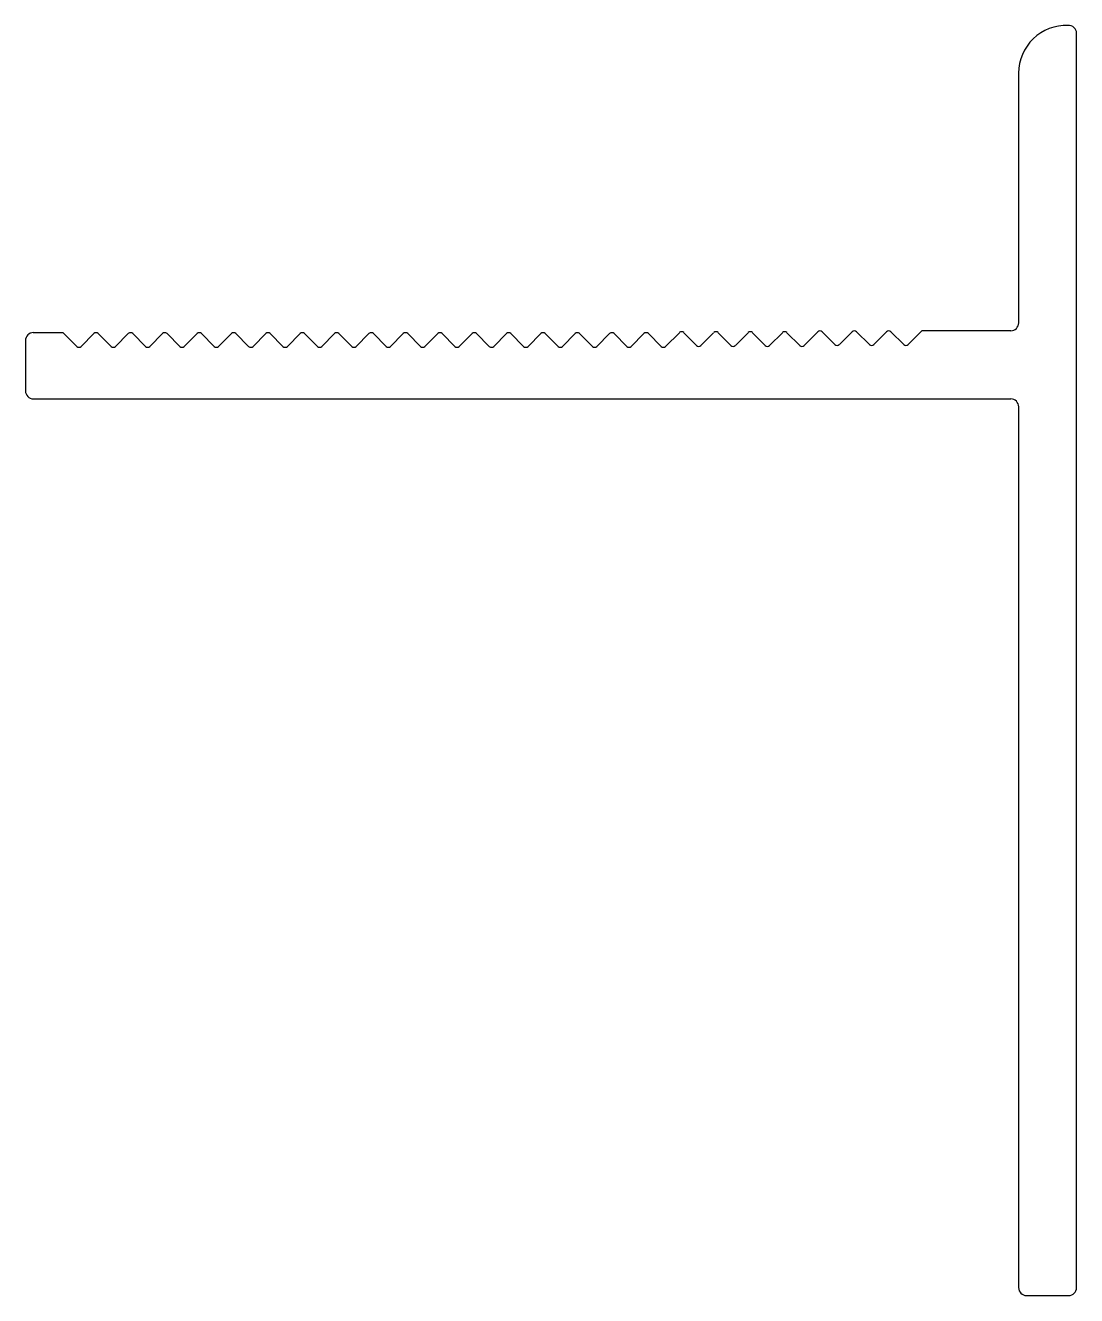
# Model space of a CAD drawing. Extents: x -65 to 36, y -9 to 113.
import ezdxf

# ---------------------------------------------------------------- set-up
doc = ezdxf.new("R2010")
doc.units = 0
doc.layers.get('0').update_dxf_attribs({"linetype": 'CONTINUOUS'})

msp = doc.modelspace()

# ---------------------------------------------------------------- linework, layer by layer
for p, q in [((35.94, -8.16), (35.94, 112.09)), ((30.38, 108.28), (30.38, 84.33)), ((-61.26, 83.39), (-64.11, 83.39)), ((-59.95, 82.08), (-61.26, 83.39)), ((-58.3, 83.31), (-59.53, 82.08)), ((-56.65, 82.08), (-57.88, 83.31)), ((-55, 83.31), (-56.23, 82.08)), ((-53.36, 82.08), (-54.58, 83.31)), ((-51.71, 83.31), (-52.93, 82.08)), ((-50.06, 82.08), (-51.28, 83.31)), ((-48.41, 83.31), (-49.63, 82.08)), ((-46.76, 82.08), (-47.99, 83.31)), ((-45.11, 83.31), (-46.34, 82.08)), ((-43.46, 82.08), (-44.69, 83.31)), ((-41.82, 83.31), (-43.04, 82.08)), ((-40.17, 82.08), (-41.39, 83.31)), ((-38.52, 83.31), (-39.74, 82.08)), ((-36.87, 82.08), (-38.09, 83.31)), ((-35.22, 83.31), (-36.45, 82.08)), ((-33.57, 82.08), (-34.8, 83.31)), ((-31.92, 83.31), (-33.15, 82.08)), ((-30.28, 82.08), (-31.5, 83.31)), ((-28.63, 83.31), (-29.85, 82.08)), ((-26.98, 82.08), (-28.2, 83.31)), ((-25.33, 83.31), (-26.55, 82.08)), ((-23.68, 82.08), (-24.91, 83.31)), ((-22.03, 83.31), (-23.26, 82.08)), ((-20.39, 82.08), (-21.61, 83.31)), ((-18.74, 83.31), (-19.96, 82.08)), ((-17.09, 82.08), (-18.31, 83.31)), ((-15.44, 83.31), (-16.66, 82.08)), ((-13.79, 82.08), (-15.02, 83.31)), ((-12.14, 83.31), (-13.37, 82.08)), ((-10.49, 82.08), (-11.72, 83.31)), ((-8.85, 83.31), (-10.07, 82.08)), ((-7.2, 82.08), (-8.42, 83.31)), ((-5.55, 83.31), (-6.77, 82.08)), ((-3.9, 82.08), (-5.12, 83.31)), ((-2.16, 83.39), (-3.48, 82.08)), ((-0.51, 82.17), (-1.74, 83.39)), ((1.13, 83.39), (-0.09, 82.17)), ((2.78, 82.17), (1.56, 83.39)), ((4.43, 83.39), (3.21, 82.17)), ((6.08, 82.17), (4.85, 83.39)), ((7.73, 83.39), (6.5, 82.17)), ((9.38, 82.17), (8.15, 83.39)), ((11.11, 83.48), (9.8, 82.17)), ((12.76, 82.26), (11.54, 83.48)), ((14.41, 83.48), (13.19, 82.26)), ((16.06, 82.26), (14.83, 83.48)), ((17.71, 83.48), (16.48, 82.26)), ((19.36, 82.26), (18.13, 83.48)), ((21.09, 83.57), (19.78, 82.26)), ((29.62, 83.57), (21.09, 83.57)), ((-64.87, 82.63), (-64.87, 77.81)), ((-64.11, 77.04), (29.62, 77.04)), ((30.38, 76.28), (30.38, -8.16)), ((31.14, -8.92), (35.17, -8.92))]:
    msp.add_line(p, q)
for centre, radius, start, end in [((34.95, 108.28), 4.57, 88.0214, 180), ((35.17, 112.09), 0.762, 0, 94.8478), ((29.62, 84.33), 0.762, 270, 360), ((-64.11, 82.63), 0.762, 90, 180), ((-58.09, 83.09), 0.3, 45, 135), ((-54.79, 83.09), 0.3, 45, 135), ((-51.5, 83.09), 0.3, 45, 135), ((-48.2, 83.09), 0.3, 45, 135), ((-44.9, 83.09), 0.3, 45, 135), ((-41.6, 83.09), 0.3, 45, 135), ((-38.31, 83.09), 0.3, 45, 135.0063), ((-35.01, 83.09), 0.3, 45, 135), ((-31.71, 83.09), 0.3, 45, 135), ((-28.42, 83.09), 0.3, 45, 135), ((-25.12, 83.09), 0.3, 45, 135), ((-21.82, 83.09), 0.3, 45, 135), ((-18.52, 83.09), 0.3, 45, 135.0061), ((-15.23, 83.09), 0.3, 45, 135), ((-11.93, 83.09), 0.3, 45, 135.0063), ((-8.63, 83.09), 0.3, 45, 135), ((-5.34, 83.09), 0.3, 45.0063, 135), ((-1.95, 83.18), 0.3, 45, 135), ((1.35, 83.18), 0.3, 45, 135), ((4.64, 83.18), 0.3, 45, 135), ((7.94, 83.18), 0.3, 45, 135), ((11.32, 83.27), 0.3, 45, 135), ((14.62, 83.27), 0.3, 45, 135), ((17.92, 83.27), 0.3, 45, 135), ((-59.74, 82.29), 0.3, 225, 315), ((-56.44, 82.29), 0.3, 225, 315), ((-53.14, 82.29), 0.3, 225, 315), ((-49.85, 82.29), 0.3, 225, 315), ((-46.55, 82.29), 0.3, 225, 315), ((-43.25, 82.29), 0.3, 225, 315), ((-39.96, 82.29), 0.3, 225, 315), ((-36.66, 82.29), 0.3, 225, 315), ((-33.36, 82.29), 0.3, 225, 315), ((-30.06, 82.29), 0.3, 225, 315), ((-26.77, 82.29), 0.3, 225, 315), ((-23.47, 82.29), 0.3, 225, 315), ((-20.17, 82.29), 0.3, 225, 315), ((-16.88, 82.29), 0.3, 225, 315), ((-13.58, 82.29), 0.3, 225, 315), ((-10.28, 82.29), 0.3, 225, 315), ((-6.98, 82.29), 0.3, 225, 315), ((-3.69, 82.29), 0.3, 225, 315), ((-0.3, 82.38), 0.3, 225, 315), ((2.99, 82.38), 0.3, 225, 315), ((6.29, 82.38), 0.3, 225, 315), ((9.59, 82.38), 0.3, 225.0061, 315), ((12.97, 82.47), 0.3, 225, 315), ((16.27, 82.47), 0.3, 225, 315), ((19.57, 82.47), 0.3, 225, 315), ((-64.11, 77.81), 0.762, 180, 270), ((29.62, 76.28), 0.762, 0, 90), ((31.14, -8.16), 0.762, 180, 270), ((35.17, -8.16), 0.762, 270, 360)]:
    msp.add_arc(centre, radius, start, end)

doc.saveas('drawing.dxf')
